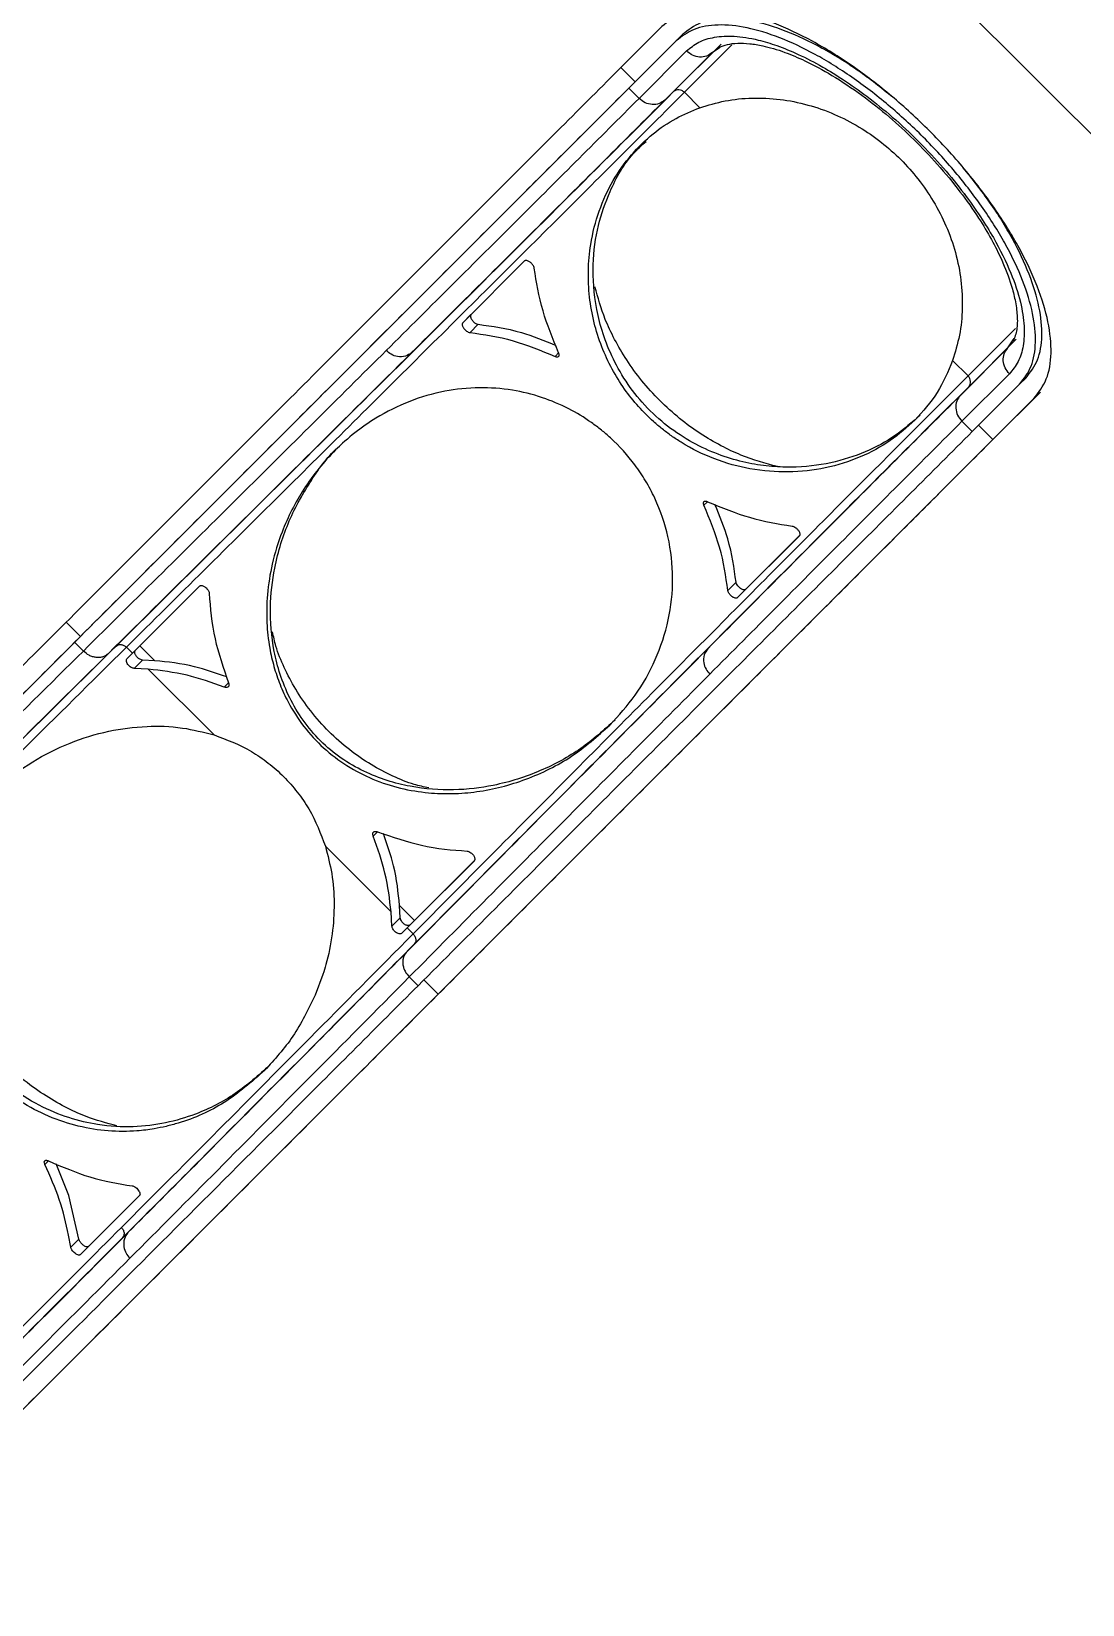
# Model space of a CAD drawing. Extents: x 1076 to 1148, y 508 to 635.
# Drawn here: x 1128.599 to 1131.845, y 570.852 to 575.711 of the extents above; entities that cross this region are included whole.
import ezdxf

# ---------------------------------------------------------------- set-up
doc = ezdxf.new("R2010")
doc.units = 0
doc.header["$MEASUREMENT"] = 0
doc.layers.add('1', color=4, linetype='Continuous')

# ---------------------------------------------------------------- blocks, each defined once
blk = doc.blocks.new('2020 HS PILLOW')
at = {"layer": '1', "color": 2}
for points, knots in [([(5.8034, -0.0127), (5.5758, -0.0117), (5.1207, -0.0097), (4.4379, -0.0073), (3.7551, -0.0052), (3.0724, -0.0034), (2.3896, -0.0021), (1.7069, -0.001), (1.0241, -0.0003), (0.3414, 0), (-0.3414, 0), (-1.0241, -0.0003), (-1.7069, -0.001), (-2.3896, -0.0021), (-3.0724, -0.0034), (-3.7551, -0.0052), (-4.4379, -0.0073), (-5.1207, -0.0097), (-5.5758, -0.0117), (-5.8034, -0.0127)], [0, 0, 0, 0, 0.058824, 0.117648, 0.176472, 0.235295, 0.294119, 0.352942, 0.411765, 0.470588, 0.529412, 0.588235, 0.647058, 0.705881, 0.764705, 0.823528, 0.882352, 0.941176, 1, 1, 1, 1]), ([(5.8027, -0.0093), (4.0523, -0.005), (0.1838, 0.0045), (-3.6846, -0.0044), (-5.8027, -0.0093)], [0, 0, 0, 0, 0.452479, 1, 1, 1, 1]), ([(-5.1105, -0.9929), (-5.0125, -0.992), (-4.8162, -0.9901), (-4.5213, -0.9874), (-4.2256, -0.9849), (-3.929, -0.9826), (-3.6317, -0.9804), (-3.3335, -0.9784), (-3.0345, -0.9766), (-2.7347, -0.9749), (-2.4341, -0.9734), (-2.1327, -0.9721), (-1.8304, -0.9709), (-1.5274, -0.9699), (-1.2235, -0.9691), (-0.9188, -0.9685), (-0.6132, -0.968), (-0.3069, -0.9677), (0.0908, -0.9676), (0.5785, -0.9679), (1.1551, -0.9689), (1.7288, -0.9705), (2.2996, -0.9727), (2.8674, -0.9755), (3.4323, -0.979), (3.9943, -0.983), (4.5534, -0.9876), (4.9251, -0.9912), (5.1105, -0.9929)], [0, 0, 0, 0, 0.028776, 0.057631, 0.086566, 0.11558, 0.144673, 0.173846, 0.203098, 0.232429, 0.26184, 0.291331, 0.320902, 0.350552, 0.380282, 0.410091, 0.439981, 0.46995, 0.5, 0.556693, 0.613101, 0.669223, 0.725062, 0.780616, 0.835887, 0.890874, 0.945579, 1, 1, 1, 1]), ([(5.1101, -1.4421), (5.0128, -1.4412), (4.8181, -1.4394), (4.5261, -1.4369), (4.2341, -1.4345), (3.9421, -1.4324), (3.6501, -1.4303), (3.3581, -1.4285), (3.0661, -1.4267), (2.7741, -1.4252), (2.4821, -1.4238), (2.1901, -1.4225), (1.8981, -1.4214), (1.606, -1.4205), (1.314, -1.4197), (1.022, -1.4191), (0.73, -1.4186), (0.438, -1.4183), (0.146, -1.4182), (-0.146, -1.4182), (-0.438, -1.4183), (-0.73, -1.4186), (-1.022, -1.4191), (-1.314, -1.4197), (-1.606, -1.4205), (-1.8981, -1.4214), (-2.1901, -1.4225), (-2.4821, -1.4238), (-2.7741, -1.4252), (-3.0661, -1.4267), (-3.3581, -1.4285), (-3.6501, -1.4303), (-3.9421, -1.4324), (-4.2341, -1.4345), (-4.5261, -1.4369), (-4.8181, -1.4394), (-5.0128, -1.4412), (-5.1101, -1.4421)], [0, 0, 0, 0, 0.028576, 0.05715, 0.085725, 0.114298, 0.142871, 0.171443, 0.200015, 0.228587, 0.257158, 0.285728, 0.314298, 0.342868, 0.371438, 0.400008, 0.428577, 0.457146, 0.485715, 0.514285, 0.542854, 0.571423, 0.599992, 0.628562, 0.657132, 0.685702, 0.714272, 0.742842, 0.771413, 0.799985, 0.828557, 0.857129, 0.885702, 0.914275, 0.94285, 0.971424, 1, 1, 1, 1])]:
    blk.add_open_spline(points, degree=3, knots=knots, dxfattribs=at)
blk = doc.blocks.new('2026 TX')
at = {"layer": '1', "color": 3}
for p, q in [((58.1493, 53.5603), (53.5603, 58.1493)), ((54.7839, 55.9328), (54.6373, 55.7862)), ((54.8281, 55.8886), (54.6815, 55.7421)), ((54.8479, 55.9085), (54.7014, 55.7619)), ((54.8199, 55.7313), (54.9664, 55.8779)), ((54.8281, 55.8886), (54.8479, 55.9085)), ((54.8597, 55.857), (54.7131, 55.7104)), ((54.9396, 55.852), (54.793, 55.7055)), ((54.9997, 55.8758), (54.8532, 55.7293)), ((54.9632, 55.8675), (54.9396, 55.852)), ((54.7014, 55.7619), (54.6572, 55.8061)), ((54.7131, 55.7104), (54.6815, 55.742)), ((54.9008, 55.6817), (54.8532, 55.7293)), ((54.3598, 55.2083), (54.1686, 55.0171)), ((54.1941, 55.0426), (54.1686, 55.0171)), ((54.1911, 54.9872), (54.2165, 55.0127)), ((55.7293, 54.8532), (55.8758, 54.9997)), ((55.7313, 54.8199), (55.8779, 54.9664)), ((55.852, 54.9396), (55.8682, 54.9643)), ((55.8682, 54.9643), (55.8714, 54.9693)), ((54.4653, 54.9254), (54.4537, 54.9137)), ((55.7055, 54.793), (55.852, 54.9396)), ((55.7293, 54.8532), (55.6817, 54.9008)), ((55.7104, 54.7131), (55.857, 54.8597)), ((55.7422, 54.6814), (55.8887, 54.8279)), ((55.9086, 54.8478), (55.8887, 54.8279)), ((55.7864, 54.6372), (55.9329, 54.7838)), ((55.8062, 54.6571), (55.9528, 54.8036)), ((55.7104, 54.7131), (55.7422, 54.6814)), ((55.762, 54.7013), (55.8062, 54.6571)), ((54.9137, 54.4537), (54.9249, 54.4648)), ((55.2084, 54.3598), (55.0171, 54.1686)), ((55.2091, 54.3605), (55.0426, 54.1941)), ((53.1482, 53.9967), (53.3552, 54.2037)), ((54.9872, 54.191), (55.0127, 54.2165)), ((55.0426, 54.1941), (55.0171, 54.1686)), ((52.988, 54.0486), (52.9438, 54.0928)), ((52.9969, 54.0036), (52.97, 54.0305)), ((53.1297, 54.0152), (53.1482, 53.9967)), ((53.132, 53.9805), (53.1577, 54.0062)), ((53.132, 53.9805), (53.1482, 53.9967)), ((53.2176, 53.9737), (53.1713, 54.0199)), ((53.1795, 53.9757), (53.1538, 53.95)), ((53.1975, 53.9474), (53.1538, 53.95)), ((53.2176, 53.9737), (53.1795, 53.9757)), ((53.1975, 53.9474), (53.4007, 53.7443)), ((53.4321, 53.8921), (53.4451, 53.9052)), ((53.7443, 53.4007), (53.9474, 53.1975)), ((53.8921, 53.4321), (53.9052, 53.4451)), ((54.2037, 53.3552), (53.9968, 53.1482)), ((54.2046, 53.356), (54.0199, 53.1713)), ((54.0199, 53.1713), (53.9737, 53.2176)), ((53.9757, 53.1795), (53.9737, 53.2176)), ((53.95, 53.1538), (53.9474, 53.1975)), ((53.95, 53.1538), (53.9757, 53.1795)), ((54.0062, 53.1577), (53.9805, 53.1319)), ((54.0199, 53.1713), (54.0062, 53.1577)), ((53.9968, 53.1482), (53.9805, 53.1319)), ((53.9968, 53.1482), (54.0152, 53.1297)), ((53.737, 53.0047), (53.7129, 52.9401)), ((54.0306, 52.9698), (54.0036, 52.9969)), ((54.0929, 52.9437), (54.0487, 52.9879)), ((52.8781, 52.418), (52.8888, 52.4287)), ((52.952, 52.3218), (52.9132, 52.4193)), ((52.9834, 52.1872), (52.952, 52.3218)), ((53.1703, 52.3217), (52.9875, 52.139)), ((53.1731, 52.3246), (53.013, 52.1644)), ((52.9579, 52.1617), (52.9514, 52.1997)), ((52.9579, 52.1617), (52.9834, 52.1872)), ((53.013, 52.1644), (52.9875, 52.139))]:
    blk.add_line(p, q, dxfattribs=at)
for points, knots in [([(54.2435, 58.8454), (54.6255, 58.4607), (55.3895, 57.6911), (56.5397, 56.5397), (57.6911, 55.3895), (58.4607, 54.6255), (58.8455, 54.2435)], [0, 0, 0, 0, 0.25, 0.5, 0.75, 1, 1, 1, 1]), ([(54.199, 58.8114), (54.5821, 58.426), (55.3483, 57.6551), (56.5012, 56.5012), (57.6551, 55.3483), (58.426, 54.5821), (58.8114, 54.199)], [0, 0, 0, 0, 0.25, 0.5, 0.75, 1, 1, 1, 1]), ([(57.7048, 55.1848), (57.5335, 55.3732), (57.1907, 55.7504), (56.6538, 56.3002), (56.1039, 56.8371), (55.7268, 57.18), (55.5384, 57.3513)], [0, 0, 0, 0, 0.249814, 0.5, 0.750186, 1, 1, 1, 1]), ([(55.4967, 55.7143), (55.4612, 55.7425), (55.3883, 55.8005), (55.2762, 55.869), (55.1663, 55.921), (55.0644, 55.952), (54.9749, 55.9606), (54.8995, 55.9482), (54.8651, 55.9217), (54.8479, 55.9085)], [0, 0, 0, 0, 0.136126, 0.280105, 0.424084, 0.568063, 0.712042, 0.856021, 1, 1, 1, 1]), ([(54.8597, 55.857), (54.8716, 55.8667), (54.8956, 55.8864), (54.9457, 55.9014), (55.007, 55.9046), (55.073, 55.8943), (55.1401, 55.8742), (55.2068, 55.8469), (55.2761, 55.811), (55.3472, 55.7672), (55.4195, 55.716), (55.498, 55.6523), (55.578, 55.5777), (55.6526, 55.4977), (55.7162, 55.4193), (55.7673, 55.347), (55.8184, 55.2641), (55.8627, 55.174), (55.8929, 55.0822), (55.9046, 55.007), (55.9014, 54.9457), (55.8864, 54.8956), (55.8667, 54.8716), (55.857, 54.8597)], [0, 0, 0, 0, 0.047302, 0.095459, 0.145442, 0.198518, 0.23658, 0.277676, 0.322884, 0.360611, 0.402707, 0.449574, 0.500159, 0.550763, 0.597585, 0.639565, 0.677306, 0.743437, 0.801489, 0.854564, 0.904541, 0.952698, 1, 1, 1, 1]), ([(54.9604, 55.8688), (54.9683, 55.8718), (54.9836, 55.8777), (55.0152, 55.8816), (55.0528, 55.8806), (55.1017, 55.8726), (55.1579, 55.8561), (55.2307, 55.8255), (55.3108, 55.7824), (55.3992, 55.7235), (55.4847, 55.6556), (55.5633, 55.5835), (55.6371, 55.506), (55.7048, 55.424), (55.7602, 55.3453), (55.8022, 55.2749), (55.8375, 55.2047), (55.8615, 55.1419), (55.8763, 55.0834), (55.8823, 55.0368), (55.8813, 54.9931), (55.8731, 54.9717), (55.8688, 54.9604)], [0, 0, 0, 0, 0.048237, 0.092811, 0.132828, 0.167831, 0.221946, 0.266558, 0.322962, 0.384109, 0.440666, 0.492614, 0.545858, 0.602592, 0.656462, 0.700557, 0.742621, 0.801815, 0.839019, 0.885244, 0.939346, 1, 1, 1, 1]), ([(54.8199, 55.7313), (54.7152, 55.6267), (54.507, 55.4187), (54.1711, 55.084), (53.8235, 54.7384), (53.4678, 54.3852), (53.2199, 54.1396), (53.0979, 54.0187)], [0, 0, 0, 0, 0.207817, 0.413477, 0.614787, 0.810455, 1, 1, 1, 1]), ([(54.8532, 55.7293), (54.7267, 55.6029), (54.4738, 55.3502), (54.055, 54.9333), (53.6109, 54.492), (53.29, 54.1741), (53.1297, 54.0152)], [0, 0, 0, 0, 0.2499325, 0.4999996, 0.7502058, 1, 1, 1, 1]), ([(54.7131, 55.7104), (54.5903, 55.5876), (54.3445, 55.342), (54.0696, 55.0685), (53.9322, 54.9317)], [0, 0, 0, 0, 0.499882, 1, 1, 1, 1]), ([(54.793, 55.7055), (54.6689, 55.5815), (54.4226, 55.3353), (54.1472, 55.0612), (54.0105, 54.9252)], [0, 0, 0, 0, 0.503748, 1, 1, 1, 1]), ([(54.9008, 55.6817), (54.9263, 55.6895), (54.9764, 55.7048), (55.0596, 55.7134), (55.1449, 55.7099), (55.23, 55.6935), (55.3124, 55.6651), (55.3897, 55.626), (55.46, 55.578), (55.5226, 55.5226), (55.578, 55.46), (55.626, 55.3897), (55.6651, 55.3124), (55.6935, 55.23), (55.7099, 55.1449), (55.7134, 55.0596), (55.7048, 54.9764), (55.6895, 54.9263), (55.6817, 54.9008)], [0, 0, 0, 0, 0.083801, 0.163811, 0.237937, 0.304679, 0.363406, 0.414513, 0.45937, 0.5, 0.54063, 0.585487, 0.636594, 0.695321, 0.762063, 0.836189, 0.916199, 1, 1, 1, 1]), ([(55.5651, 54.7166), (55.5407, 54.6947), (55.4912, 54.6504), (55.3986, 54.6007), (55.2936, 54.5667), (55.1799, 54.5531), (55.0639, 54.5613), (54.9518, 54.5912), (54.867, 54.6321), (54.8135, 54.6675), (54.7849, 54.689), (54.7502, 54.7183), (54.7095, 54.759), (54.6656, 54.8144), (54.6269, 54.8772), (54.5952, 54.9467), (54.5719, 55.0217), (54.5582, 55.1006), (54.555, 55.1813), (54.5635, 55.2717), (54.5881, 55.3663), (54.6311, 55.4587), (54.6874, 55.5379), (54.7531, 55.6014), (54.8235, 55.65), (54.8758, 55.6715), (54.9008, 55.6817)], [0, 0, 0, 0, 0.063103, 0.128057, 0.191967, 0.251783, 0.30499, 0.350288, 0.388026, 0.399251, 0.40996, 0.420257, 0.439403, 0.460014, 0.482919, 0.508931, 0.538667, 0.572439, 0.610189, 0.651492, 0.710739, 0.772616, 0.834592, 0.894168, 0.949679, 1, 1, 1, 1]), ([(55.581, 54.7325), (55.5563, 54.7104), (55.5068, 54.6661), (55.4143, 54.6165), (55.3082, 54.5818), (55.2061, 54.5693), (55.1157, 54.5731), (55.0439, 54.5842), (54.9681, 54.6055), (54.8895, 54.6394), (54.8107, 54.6882), (54.7372, 54.7524), (54.6762, 54.8277), (54.6308, 54.9068), (54.5999, 54.985), (54.5745, 55.0856), (54.5675, 55.2003), (54.5845, 55.3206), (54.6258, 55.4361), (54.6752, 55.5241), (54.7215, 55.5656), (54.7352, 55.5778)], [0, 0, 0, 0, 0.074295, 0.148494, 0.222422, 0.295806, 0.332128, 0.368042, 0.403347, 0.437791, 0.471099, 0.503597, 0.536203, 0.569781, 0.604439, 0.639895, 0.712209, 0.785624, 0.859587, 0.958543, 1, 1, 1, 1]), ([(55.9086, 54.8478), (55.9218, 54.865), (55.9483, 54.8994), (55.9607, 54.9748), (55.9521, 55.0643), (55.9212, 55.1662), (55.8692, 55.2761), (55.8006, 55.3882), (55.7426, 55.4611), (55.7144, 55.4965)], [0, 0, 0, 0, 0.143979, 0.287958, 0.431937, 0.575916, 0.719895, 0.863874, 1, 1, 1, 1]), ([(54.3896, 55.1858), (54.3892, 55.1874), (54.3885, 55.1905), (54.3857, 55.1954), (54.3824, 55.1995), (54.3789, 55.203), (54.375, 55.206), (54.3706, 55.2085), (54.3666, 55.2098), (54.3635, 55.21), (54.3613, 55.2095), (54.3603, 55.2087), (54.3598, 55.2083)], [0, 0, 0, 0, 0.135193, 0.251186, 0.352193, 0.447606, 0.538631, 0.642764, 0.769058, 0.848478, 0.92661, 1, 1, 1, 1]), ([(54.4648, 54.9249), (54.4468, 54.9687), (54.4089, 55.061), (54.3963, 55.1428), (54.3896, 55.1858)], [0, 0, 0, 0, 0.474928, 1, 1, 1, 1]), ([(55.1405, 54.5733), (55.1036, 54.5833), (55.0474, 54.5985), (54.9659, 54.6367), (54.902, 54.674), (54.8378, 54.7208), (54.7762, 54.7763), (54.7207, 54.8378), (54.6739, 54.9021), (54.6367, 54.966), (54.6003, 55.0433), (54.5861, 55.0955), (54.5771, 55.1285)], [0, 0, 0, 0, 0.163104, 0.24772, 0.333599, 0.420774, 0.508778, 0.596787, 0.683917, 0.769856, 0.854534, 1, 1, 1, 1]), ([(54.1686, 55.0171), (54.1682, 55.0166), (54.1673, 55.0154), (54.1668, 55.0129), (54.1671, 55.0099), (54.1681, 55.0068), (54.1697, 55.0034), (54.1723, 54.9996), (54.1761, 54.9953), (54.1808, 54.9914), (54.1861, 54.9883), (54.1894, 54.9876), (54.1911, 54.9872)], [0, 0, 0, 0, 0.080299, 0.171357, 0.255149, 0.342484, 0.40459, 0.509637, 0.619254, 0.737007, 0.862801, 1, 1, 1, 1]), ([(54.1941, 55.0426), (54.1935, 55.0418), (54.1924, 55.0403), (54.1923, 55.0369), (54.1932, 55.0333), (54.1949, 55.0294), (54.1976, 55.0253), (54.2012, 55.0212), (54.2053, 55.0176), (54.2095, 55.015), (54.2133, 55.0133), (54.2155, 55.0129), (54.2165, 55.0127)], [0, 0, 0, 0, 0.110563, 0.221084, 0.307668, 0.402879, 0.504839, 0.610536, 0.716235, 0.818198, 0.913412, 1, 1, 1, 1]), ([(54.2165, 55.0127), (54.2599, 55.0068), (54.3357, 54.9966), (54.4202, 54.9623), (54.4563, 54.9477)], [0, 0, 0, 0, 0.57297, 1, 1, 1, 1]), ([(54.1911, 54.9872), (54.2345, 54.9811), (54.3174, 54.9695), (54.4098, 54.9317), (54.4537, 54.9137)], [0, 0, 0, 0, 0.525079, 1, 1, 1, 1]), ([(53.9322, 54.9317), (53.7837, 54.7842), (53.487, 54.4892), (53.1602, 54.1654), (52.9969, 54.0036)], [0, 0, 0, 0, 0.500399, 1, 1, 1, 1]), ([(54.0105, 54.9252), (53.9091, 54.8244), (53.7088, 54.6253), (53.3959, 54.3148), (53.1798, 54.1007), (53.0733, 53.9952)], [0, 0, 0, 0, 0.342353, 0.675729, 1, 1, 1, 1]), ([(54.0105, 54.9252), (54.0046, 54.9209), (53.9922, 54.912), (53.9687, 54.9115), (53.9476, 54.9187), (53.9372, 54.9275), (53.9322, 54.9317)], [0, 0, 0, 0, 0.270481, 0.562373, 0.789517, 1, 1, 1, 1]), ([(54.4537, 54.9137), (54.4557, 54.913), (54.4591, 54.9118), (54.4633, 54.9122), (54.4657, 54.9141), (54.4666, 54.9169), (54.4666, 54.9203), (54.4655, 54.9232), (54.4648, 54.9249)], [0, 0, 0, 0, 0.213125, 0.365499, 0.571044, 0.694778, 0.812798, 1, 1, 1, 1]), ([(55.6817, 54.9008), (55.6674, 54.8667), (55.6383, 54.7976), (55.5898, 54.7439), (55.5651, 54.7166)], [0, 0, 0, 0, 0.492225, 1, 1, 1, 1]), ([(54.623, 53.7744), (54.585, 53.7408), (54.5098, 53.674), (54.3921, 53.6154), (54.2907, 53.5832), (54.2149, 53.5682), (54.1396, 53.5619), (54.061, 53.5643), (53.9791, 53.5772), (53.8937, 53.6044), (53.8122, 53.6459), (53.7378, 53.7019), (53.6746, 53.7706), (53.6372, 53.8296), (53.6158, 53.873), (53.6041, 53.9002), (53.594, 53.9279), (53.5853, 53.9559), (53.5781, 53.9841), (53.5688, 54.0301), (53.5618, 54.0964), (53.564, 54.1838), (53.5792, 54.2781), (53.6139, 54.3897), (53.6767, 54.5111), (53.7733, 54.6301), (53.8851, 54.7186), (54.0003, 54.7765), (54.1075, 54.8081), (54.2139, 54.8196), (54.3153, 54.8128), (54.4085, 54.7906), (54.4915, 54.7562), (54.5536, 54.719), (54.5964, 54.6868), (54.644, 54.6459), (54.6925, 54.592), (54.7351, 54.528), (54.775, 54.4523), (54.8089, 54.348), (54.8215, 54.2216), (54.8068, 54.0945), (54.7661, 53.9742), (54.7053, 53.8653), (54.6501, 53.8044), (54.623, 53.7744)], [0, 0, 0, 0, 0.048157, 0.095513, 0.117894, 0.138939, 0.158397, 0.176116, 0.195822, 0.214016, 0.230693, 0.246272, 0.261554, 0.277435, 0.28299, 0.288693, 0.294563, 0.300564, 0.306738, 0.313084, 0.331259, 0.35289, 0.378327, 0.40767, 0.452384, 0.501581, 0.552208, 0.588848, 0.622719, 0.652794, 0.678591, 0.70018, 0.718074, 0.733059, 0.739746, 0.746023, 0.765134, 0.775687, 0.787207, 0.813804, 0.845639, 0.882029, 0.921286, 0.961281, 1, 1, 1, 1]), ([(54.0152, 53.1297), (54.1741, 53.29), (54.492, 53.6108), (54.9333, 54.055), (55.3502, 54.4738), (55.6029, 54.7267), (55.7293, 54.8532)], [0, 0, 0, 0, 0.249794, 0.5, 0.750069, 1, 1, 1, 1]), ([(54.0187, 53.0979), (54.1396, 53.2199), (54.3852, 53.4678), (54.7384, 53.8236), (55.0841, 54.1712), (55.4187, 54.5071), (55.6268, 54.7153), (55.7313, 54.8199)], [0, 0, 0, 0, 0.189549, 0.385216, 0.586594, 0.792261, 1, 1, 1, 1]), ([(54.9252, 54.0105), (55.0612, 54.1472), (55.3353, 54.4226), (55.5815, 54.6689), (55.7055, 54.793)], [0, 0, 0, 0, 0.496288, 1, 1, 1, 1]), ([(54.9318, 53.9322), (55.0685, 54.0696), (55.342, 54.3445), (55.5877, 54.5903), (55.7104, 54.7131)], [0, 0, 0, 0, 0.500135, 1, 1, 1, 1]), ([(54.6389, 53.7902), (54.6049, 53.7598), (54.5371, 53.699), (54.4114, 53.6307), (54.2793, 53.5875), (54.1438, 53.5709), (54.0313, 53.5782), (53.936, 53.6017), (53.8639, 53.6298), (53.793, 53.6704), (53.7276, 53.7244), (53.673, 53.7892), (53.6317, 53.8599), (53.6029, 53.9321), (53.5787, 54.0276), (53.5708, 54.1404), (53.5869, 54.2761), (53.629, 54.4093), (53.6994, 54.5324), (53.7543, 54.6087), (53.7897, 54.638), (53.7905, 54.6386)], [0, 0, 0, 0, 0.085811, 0.1714605, 0.256637, 0.3199412, 0.3820548, 0.4124401, 0.4421244, 0.4709904, 0.4992385, 0.5274653, 0.5562864, 0.5859237, 0.6162799, 0.6783596, 0.7416156, 0.8267914, 0.9124256, 0.9982433, 1, 1, 1, 1]), ([(54.9137, 54.4537), (54.9133, 54.4547), (54.9124, 54.457), (54.9119, 54.4601), (54.9122, 54.4629), (54.9135, 54.4651), (54.9156, 54.4664), (54.9185, 54.4667), (54.9216, 54.4662), (54.9239, 54.4653), (54.9249, 54.4648)], [0, 0, 0, 0, 0.113274, 0.236041, 0.366052, 0.500004, 0.633956, 0.763964, 0.886729, 1, 1, 1, 1]), ([(54.9872, 54.191), (54.9811, 54.2345), (54.9695, 54.3173), (54.9317, 54.4098), (54.9137, 54.4537)], [0, 0, 0, 0, 0.525082, 1, 1, 1, 1]), ([(54.9249, 54.4648), (54.9688, 54.4468), (55.061, 54.4089), (55.1429, 54.3963), (55.1858, 54.3896)], [0, 0, 0, 0, 0.474926, 1, 1, 1, 1]), ([(55.0127, 54.2165), (55.0068, 54.2599), (54.9966, 54.3357), (54.9623, 54.4202), (54.9477, 54.4563)], [0, 0, 0, 0, 0.572966, 1, 1, 1, 1]), ([(55.1858, 54.3896), (55.1877, 54.3892), (55.1914, 54.3883), (55.1967, 54.3848), (55.2008, 54.3813), (55.2038, 54.378), (55.2065, 54.3744), (55.2085, 54.3706), (55.2098, 54.367), (55.2101, 54.3639), (55.2096, 54.3615), (55.2088, 54.3604), (55.2084, 54.3598)], [0, 0, 0, 0, 0.150137, 0.300202, 0.37988, 0.465849, 0.556595, 0.649944, 0.743323, 0.834146, 0.920219, 1, 1, 1, 1]), ([(53.3552, 54.2037), (53.3559, 54.2042), (53.3572, 54.2053), (53.3602, 54.2059), (53.3636, 54.2057), (53.3677, 54.2044), (53.3723, 54.2019), (53.3768, 54.1984), (53.3807, 54.194), (53.3835, 54.1895), (53.3852, 54.1853), (53.3854, 54.1829), (53.3856, 54.1817)], [0, 0, 0, 0, 0.089657, 0.179219, 0.269432, 0.369547, 0.477481, 0.589753, 0.701993, 0.809848, 0.909869, 1, 1, 1, 1]), ([(53.3856, 54.1817), (53.3891, 54.1357), (53.3959, 54.0481), (53.4293, 53.9512), (53.4451, 53.9052)], [0, 0, 0, 0, 0.525516, 1, 1, 1, 1]), ([(55.0171, 54.1686), (55.0164, 54.168), (55.0149, 54.1669), (55.0116, 54.1668), (55.008, 54.1676), (55.0042, 54.1692), (55, 54.1719), (54.9958, 54.1755), (54.9922, 54.1797), (54.9895, 54.1839), (54.9878, 54.1878), (54.9874, 54.19), (54.9872, 54.191)], [0, 0, 0, 0, 0.106728, 0.213419, 0.300636, 0.396728, 0.499786, 0.606711, 0.713635, 0.816693, 0.912784, 1, 1, 1, 1]), ([(55.0426, 54.1941), (55.0415, 54.1934), (55.0398, 54.1923), (55.0362, 54.1925), (55.0323, 54.1934), (55.0273, 54.196), (55.022, 54.2003), (55.0176, 54.2053), (55.0139, 54.2111), (55.0131, 54.2146), (55.0127, 54.2165)], [0, 0, 0, 0, 0.1512022, 0.2305805, 0.3162381, 0.4637136, 0.5860736, 0.7120284, 0.849228, 1, 1, 1, 1]), ([(52.988, 54.0486), (52.8662, 53.9267), (52.6196, 53.6802), (52.2772, 53.3378), (51.9528, 53.0134), (51.6487, 52.7092), (51.4703, 52.5308), (51.3801, 52.4407)], [0, 0, 0, 0, 0.190654, 0.385838, 0.58589, 0.790757, 1, 1, 1, 1]), ([(54.0636, 53.5811), (54.0486, 53.5841), (54.013, 53.5913), (53.9524, 53.6165), (53.885, 53.6513), (53.8176, 53.6975), (53.7538, 53.7537), (53.6976, 53.8175), (53.6514, 53.8849), (53.6166, 53.9523), (53.5914, 54.0127), (53.5842, 54.0483), (53.5812, 54.0631)], [0, 0, 0, 0, 0.075008, 0.178838, 0.284449, 0.391823, 0.500323, 0.608775, 0.716154, 0.821785, 0.925588, 1, 1, 1, 1]), ([(52.9969, 54.0036), (52.8935, 53.9011), (52.6864, 53.6959), (52.3964, 53.4079), (52.2176, 53.2298), (52.128, 53.1406)], [0, 0, 0, 0, 0.332205, 0.665538, 1, 1, 1, 1]), ([(53.0979, 54.0187), (53.0193, 53.9409), (52.8596, 53.7826), (52.63, 53.5547), (52.404, 53.33), (52.2618, 53.1884), (52.19, 53.1169)], [0, 0, 0, 0, 0.239283, 0.486457, 0.740576, 1, 1, 1, 1]), ([(53.0733, 53.9952), (52.9736, 53.8963), (52.7701, 53.6947), (52.4804, 53.407), (52.2991, 53.2264), (52.207, 53.1347)], [0, 0, 0, 0, 0.321351, 0.655546, 1, 1, 1, 1]), ([(53.1297, 54.0152), (53.0214, 53.9079), (52.8043, 53.6928), (52.5017, 53.3921), (52.316, 53.2071), (52.223, 53.1145)], [0, 0, 0, 0, 0.3321583, 0.6654993, 1, 1, 1, 1]), ([(53.0733, 53.9952), (53.0684, 53.9915), (53.0607, 53.9859), (53.0475, 53.9833), (53.0366, 53.9833), (53.0254, 53.9857), (53.0114, 53.9913), (53.0026, 53.9987), (52.9969, 54.0036)], [0, 0, 0, 0, 0.239693, 0.368513, 0.5, 0.631487, 0.760307, 1, 1, 1, 1]), ([(53.0979, 54.0187), (53.1, 54.0203), (53.1031, 54.0226), (53.1087, 54.0237), (53.1132, 54.0237), (53.1178, 54.0227), (53.1237, 54.0203), (53.1274, 54.0172), (53.1297, 54.0152)], [0, 0, 0, 0, 0.239693, 0.368513, 0.5, 0.631487, 0.760306, 1, 1, 1, 1]), ([(53.1795, 53.9757), (53.1778, 53.976), (53.1745, 53.9764), (53.1694, 53.9791), (53.165, 53.9824), (53.1612, 53.9862), (53.1585, 53.9902), (53.1566, 53.9941), (53.1554, 53.9982), (53.1554, 54.0028), (53.1569, 54.005), (53.1577, 54.0062)], [0, 0, 0, 0, 0.135102, 0.251398, 0.355791, 0.454986, 0.558476, 0.637595, 0.732682, 0.858602, 1, 1, 1, 1]), ([(53.9952, 53.0733), (54.1007, 53.1798), (54.3148, 53.3959), (54.6253, 53.7088), (54.8244, 53.9091), (54.9252, 54.0105)], [0, 0, 0, 0, 0.324264, 0.657645, 1, 1, 1, 1]), ([(54.9252, 54.0105), (54.9209, 54.0046), (54.912, 53.9922), (54.9115, 53.9687), (54.9187, 53.9476), (54.9275, 53.9372), (54.9318, 53.9322)], [0, 0, 0, 0, 0.270481, 0.562373, 0.789517, 1, 1, 1, 1]), ([(53.1538, 53.95), (53.1525, 53.9501), (53.1496, 53.9504), (53.1445, 53.9527), (53.139, 53.9567), (53.134, 53.9622), (53.1307, 53.9683), (53.1295, 53.9737), (53.13, 53.9779), (53.1313, 53.9797), (53.132, 53.9805)], [0, 0, 0, 0, 0.102079, 0.221304, 0.355497, 0.498802, 0.642455, 0.777441, 0.897437, 1, 1, 1, 1]), ([(53.4321, 53.8921), (53.3933, 53.9058), (53.3122, 53.9343), (53.2368, 53.9429), (53.1975, 53.9474)], [0, 0, 0, 0, 0.47826, 1, 1, 1, 1]), ([(53.4395, 53.9236), (53.406, 53.9353), (53.3291, 53.962), (53.2578, 53.9695), (53.2176, 53.9737)], [0, 0, 0, 0, 0.435928, 1, 1, 1, 1]), ([(53.4451, 53.9052), (53.4455, 53.9041), (53.4463, 53.9017), (53.4466, 53.8983), (53.446, 53.8953), (53.4444, 53.8928), (53.442, 53.8913), (53.4389, 53.8907), (53.4355, 53.8909), (53.4332, 53.8918), (53.4321, 53.8921)], [0, 0, 0, 0, 0.11294, 0.235603, 0.365747, 0.49999, 0.634235, 0.764384, 0.887053, 1, 1, 1, 1]), ([(54.0036, 52.9969), (54.1654, 53.1602), (54.4892, 53.487), (54.7842, 53.7837), (54.9318, 53.9322)], [0, 0, 0, 0, 0.499601, 1, 1, 1, 1]), ([(53.5568, 52.7082), (53.5167, 52.673), (53.4384, 52.6041), (53.3298, 52.5558), (53.2535, 52.5351), (53.2114, 52.5265), (53.153, 52.5193), (53.0762, 52.5189), (52.985, 52.5327), (52.893, 52.5623), (52.8031, 52.6087), (52.719, 52.6721), (52.6463, 52.7497), (52.5899, 52.8355), (52.5504, 52.9246), (52.5297, 53.0033), (52.5206, 53.072), (52.5188, 53.1321), (52.5245, 53.2072), (52.5445, 53.297), (52.5867, 53.3983), (52.6504, 53.4967), (52.7347, 53.5867), (52.8362, 53.6629), (52.9497, 53.7207), (53.0681, 53.7579), (53.1852, 53.7732), (53.2946, 53.771), (53.3677, 53.7526), (53.4007, 53.7443)], [0, 0, 0, 0, 0.073082, 0.142936, 0.159395, 0.175459, 0.197453, 0.231686, 0.264266, 0.294378, 0.321734, 0.346923, 0.37144, 0.397034, 0.424817, 0.454959, 0.476077, 0.498689, 0.523221, 0.566566, 0.615935, 0.670137, 0.72716, 0.784413, 0.83918, 0.889149, 0.932814, 0.969644, 1, 1, 1, 1]), ([(53.4007, 53.7443), (53.4391, 53.7299), (53.4954, 53.7088), (53.5681, 53.659), (53.6165, 53.6165), (53.659, 53.5681), (53.7088, 53.4954), (53.7299, 53.4391), (53.7443, 53.4007)], [0, 0, 0, 0, 0.261254, 0.382344, 0.5, 0.617655, 0.738746, 1, 1, 1, 1]), ([(53.5727, 52.7242), (53.5384, 52.6935), (53.4698, 52.6322), (53.3595, 52.5761), (53.2526, 52.5438), (53.1525, 52.5312), (53.0521, 52.5364), (52.954, 52.559), (52.8619, 52.5964), (52.7685, 52.6546), (52.6825, 52.7346), (52.6156, 52.8266), (52.5708, 52.9197), (52.5445, 53.0095), (52.5319, 53.1041), (52.5351, 53.2004), (52.555, 53.2965), (52.5944, 53.399), (52.649, 53.493), (52.7041, 53.5484), (52.7266, 53.571)], [0, 0, 0, 0, 0.088417, 0.176615, 0.235166, 0.293313, 0.350733, 0.393015, 0.434059, 0.473518, 0.511934, 0.550857, 0.591334, 0.6332, 0.675981, 0.733796, 0.792158, 0.850831, 0.939152, 1, 1, 1, 1]), ([(53.7443, 53.4007), (53.7517, 53.3721), (53.7676, 53.3109), (53.7732, 53.2202), (53.767, 53.1259), (53.7522, 53.0544), (53.7401, 53.0147), (53.737, 53.0047)], [0, 0, 0, 0, 0.187371, 0.402398, 0.644629, 0.910825, 1, 1, 1, 1]), ([(53.8921, 53.4321), (53.8918, 53.4332), (53.8909, 53.4355), (53.8907, 53.4389), (53.8913, 53.442), (53.8928, 53.4444), (53.8953, 53.446), (53.8983, 53.4466), (53.9017, 53.4463), (53.9041, 53.4455), (53.9052, 53.4451)], [0, 0, 0, 0, 0.112947, 0.2356161, 0.3657647, 0.5000096, 0.6342528, 0.7643969, 0.8870596, 1, 1, 1, 1]), ([(53.9474, 53.1975), (53.9429, 53.2368), (53.9343, 53.3122), (53.9058, 53.3933), (53.8921, 53.4321)], [0, 0, 0, 0, 0.521741, 1, 1, 1, 1]), ([(53.9052, 53.4451), (53.9512, 53.4293), (54.0482, 53.3959), (54.1357, 53.3891), (54.1818, 53.3856)], [0, 0, 0, 0, 0.474481, 1, 1, 1, 1]), ([(53.9737, 53.2176), (53.9695, 53.2578), (53.962, 53.3291), (53.9353, 53.406), (53.9236, 53.4395)], [0, 0, 0, 0, 0.564072, 1, 1, 1, 1]), ([(54.1818, 53.3856), (54.1837, 53.3853), (54.1876, 53.3847), (54.1931, 53.3814), (54.1972, 53.3779), (54.2002, 53.3746), (54.2028, 53.3708), (54.2048, 53.3669), (54.2058, 53.3631), (54.2059, 53.3598), (54.2052, 53.3571), (54.2042, 53.3558), (54.2037, 53.3552)], [0, 0, 0, 0, 0.148888, 0.297233, 0.376869, 0.462854, 0.553741, 0.647417, 0.741317, 0.832801, 0.919575, 1, 1, 1, 1]), ([(54.0062, 53.1577), (54.0057, 53.1573), (54.005, 53.1567), (54.0033, 53.1558), (54.0008, 53.1553), (53.997, 53.1557), (53.9931, 53.157), (53.9896, 53.1589), (53.9853, 53.162), (53.9808, 53.1667), (53.9776, 53.172), (53.976, 53.1763), (53.9758, 53.1784), (53.9757, 53.1795)], [0, 0, 0, 0, 0.06572, 0.092304, 0.188339, 0.295375, 0.384846, 0.464885, 0.543853, 0.692392, 0.835413, 0.915016, 1, 1, 1, 1]), ([(53.1145, 52.223), (53.2072, 52.316), (53.3921, 52.5017), (53.6928, 52.8043), (53.9079, 53.0214), (54.0152, 53.1297)], [0, 0, 0, 0, 0.334505, 0.667846, 1, 1, 1, 1]), ([(53.9805, 53.1319), (53.98, 53.1316), (53.9789, 53.1305), (53.9761, 53.1296), (53.9718, 53.1297), (53.9666, 53.1315), (53.961, 53.1349), (53.9561, 53.1397), (53.9525, 53.1449), (53.9504, 53.1498), (53.9501, 53.1525), (53.95, 53.1538)], [0, 0, 0, 0, 0.058063, 0.157166, 0.270954, 0.396956, 0.529885, 0.662589, 0.788059, 0.901291, 1, 1, 1, 1]), ([(54.0152, 53.1297), (54.0172, 53.1273), (54.0203, 53.1237), (54.0227, 53.1178), (54.0237, 53.1132), (54.0237, 53.1087), (54.0226, 53.1031), (54.0203, 53.0999), (54.0187, 53.0979)], [0, 0, 0, 0, 0.239693, 0.368513, 0.5, 0.631487, 0.760306, 1, 1, 1, 1]), ([(53.1007, 52.5373), (53.0689, 52.5454), (53.0172, 52.5585), (52.9395, 52.5946), (52.8729, 52.6331), (52.8055, 52.6822), (52.7406, 52.7405), (52.6823, 52.8054), (52.6332, 52.8728), (52.5947, 52.9394), (52.5577, 53.0192), (52.5441, 53.0728), (52.5355, 53.1067)], [0, 0, 0, 0, 0.13963, 0.226478, 0.314859, 0.40472, 0.495624, 0.58655, 0.676414, 0.764803, 0.851693, 1, 1, 1, 1]), ([(53.1169, 52.19), (53.1884, 52.2618), (53.33, 52.4039), (53.5546, 52.6299), (53.7826, 52.8595), (53.9409, 53.0193), (54.0187, 53.0979)], [0, 0, 0, 0, 0.2593546, 0.5134539, 0.7606635, 1, 1, 1, 1]), ([(53.1347, 52.207), (53.2033, 52.2759), (53.3391, 52.4122), (53.5535, 52.6279), (53.7707, 52.8468), (53.9211, 52.9986), (53.9952, 53.0733)], [0, 0, 0, 0, 0.259254, 0.513194, 0.760414, 1, 1, 1, 1]), ([(53.9952, 53.0733), (53.9915, 53.0684), (53.9859, 53.0607), (53.9833, 53.0475), (53.9833, 53.0366), (53.9857, 53.0254), (53.9913, 53.0114), (53.9987, 53.0026), (54.0036, 52.9969)], [0, 0, 0, 0, 0.239693, 0.368513, 0.5, 0.631487, 0.760307, 1, 1, 1, 1]), ([(53.1406, 52.128), (53.2298, 52.2176), (53.4079, 52.3964), (53.6959, 52.6864), (53.9011, 52.8935), (54.0036, 52.9969)], [0, 0, 0, 0, 0.334456, 0.667789, 1, 1, 1, 1]), ([(52.485, 51.3358), (52.5751, 51.426), (52.7536, 51.6044), (53.0577, 51.9085), (53.3821, 52.2329), (53.7245, 52.5753), (53.9711, 52.8219), (54.0929, 52.9437)], [0, 0, 0, 0, 0.209243, 0.41411, 0.614162, 0.809346, 1, 1, 1, 1]), ([(53.7129, 52.9401), (53.6915, 52.8964), (53.6487, 52.809), (53.5874, 52.7418), (53.5568, 52.7082)], [0, 0, 0, 0, 0.500183, 1, 1, 1, 1]), ([(52.8781, 52.418), (52.8777, 52.4191), (52.8767, 52.4213), (52.8762, 52.4244), (52.8764, 52.4272), (52.8776, 52.4292), (52.8797, 52.4305), (52.8825, 52.4307), (52.8855, 52.4301), (52.8878, 52.4292), (52.8888, 52.4287)], [0, 0, 0, 0, 0.113312, 0.2360898, 0.3660817, 0.4999981, 0.6339146, 0.7639071, 0.8866861, 1, 1, 1, 1]), ([(52.8888, 52.4287), (52.9322, 52.4102), (53.0234, 52.3712), (53.1049, 52.3583), (53.1477, 52.3515)], [0, 0, 0, 0, 0.474979, 1, 1, 1, 1]), ([(52.9514, 52.1997), (52.9433, 52.2356), (52.9279, 52.3047), (52.8943, 52.3813), (52.8781, 52.418)], [0, 0, 0, 0, 0.52057, 1, 1, 1, 1]), ([(53.1477, 52.3515), (53.1489, 52.3513), (53.1516, 52.3507), (53.1564, 52.3482), (53.1618, 52.3441), (53.1668, 52.3386), (53.1704, 52.3328), (53.1717, 52.3288), (53.1718, 52.327), (53.1718, 52.3266)], [0, 0, 0, 0, 0.125686, 0.27292, 0.439066, 0.616592, 0.794161, 0.960407, 1, 1, 1, 1]), ([(53.1718, 52.3266), (53.1718, 52.3257), (53.1718, 52.3237), (53.1708, 52.3224), (53.1703, 52.3217)], [0, 0, 0, 0, 0.462234, 1, 1, 1, 1]), ([(52.398, 51.4712), (52.4708, 51.5436), (52.6175, 51.6895), (52.8633, 51.9349), (53.0443, 52.1164), (53.1347, 52.207)], [0, 0, 0, 0, 0.3304029, 0.6655283, 1, 1, 1, 1]), ([(52.4224, 51.532), (52.4918, 51.601), (52.6306, 51.7389), (52.8615, 51.9695), (53.0302, 52.1385), (53.1145, 52.223)], [0, 0, 0, 0, 0.333459, 0.666792, 1, 1, 1, 1]), ([(52.4239, 51.4981), (52.4927, 51.5665), (52.6313, 51.7043), (52.8624, 51.9351), (53.0321, 52.1051), (53.1169, 52.19)], [0, 0, 0, 0, 0.330271, 0.665261, 1, 1, 1, 1]), ([(53.013, 52.1644), (53.0124, 52.164), (53.0111, 52.1631), (53.0078, 52.1628), (53.0034, 52.1641), (52.9987, 52.1667), (52.9947, 52.1697), (52.9911, 52.1732), (52.9876, 52.1774), (52.9846, 52.1824), (52.9838, 52.1855), (52.9834, 52.1872)], [0, 0, 0, 0, 0.093609, 0.192801, 0.337476, 0.448914, 0.542517, 0.638409, 0.739935, 0.860673, 1, 1, 1, 1]), ([(53.1145, 52.223), (53.1167, 52.2203), (53.1213, 52.2146), (53.1231, 52.2045), (53.1214, 52.1959), (53.1183, 52.192), (53.1169, 52.19)], [0, 0, 0, 0, 0.270482, 0.562372, 0.789516, 1, 1, 1, 1]), ([(53.1347, 52.207), (53.1304, 52.201), (53.1213, 52.1884), (53.1205, 52.1647), (53.1276, 52.1434), (53.1364, 52.133), (53.1406, 52.128)], [0, 0, 0, 0, 0.270482, 0.562372, 0.789516, 1, 1, 1, 1]), ([(52.9875, 52.139), (52.9871, 52.1386), (52.986, 52.1378), (52.9834, 52.1374), (52.9795, 52.1381), (52.9747, 52.1403), (52.9695, 52.144), (52.9647, 52.1487), (52.9611, 52.1537), (52.9587, 52.1581), (52.9582, 52.1606), (52.9579, 52.1617)], [0, 0, 0, 0, 0.073347, 0.170837, 0.282507, 0.406119, 0.536689, 0.667255, 0.790857, 0.902517, 1, 1, 1, 1]), ([(52.4016, 51.39), (52.4754, 51.4633), (52.6228, 51.6099), (52.8694, 51.8562), (53.0502, 52.0374), (53.1406, 52.128)], [0, 0, 0, 0, 0.333457, 0.666785, 1, 1, 1, 1]), ([(59.4844, 52.0337), (59.1282, 51.8266), (58.4158, 51.4124), (57.3186, 50.7621), (56.2047, 50.0943), (55.0753, 49.4108), (54.3114, 48.9437), (53.9294, 48.7101)], [0, 0, 0, 0, 0.199999, 0.399999, 0.599999, 0.799999, 1, 1, 1, 1]), ([(59.4939, 51.3703), (59.1371, 51.1656), (58.4233, 50.7562), (57.3245, 50.113), (56.2092, 49.4524), (55.0787, 48.7758), (54.3141, 48.3133), (53.9319, 48.082)], [0, 0, 0, 0, 0.199999, 0.399999, 0.599999, 0.799999, 1, 1, 1, 1])]:
    blk.add_open_spline(points, degree=3, knots=knots, dxfattribs=at)
for points in [[(55.9329, 54.7838), (55.9473, 54.8024), (55.976, 54.8396), (55.9893, 54.9213), (55.9801, 55.0183), (55.9465, 55.1287), (55.8904, 55.2478), (55.8139, 55.3712), (55.7198, 55.4941), (55.6119, 55.6118), (55.4942, 55.7197), (55.3713, 55.8137), (55.2479, 55.8903), (55.1288, 55.9464), (55.0184, 55.98), (54.9215, 55.9892), (54.8397, 55.9758), (54.8025, 55.9471), (54.7839, 55.9328)], [(55.8887, 54.8279), (55.902, 54.8451), (55.9285, 54.8795), (55.9408, 54.9549), (55.9323, 55.0444), (55.9012, 55.1463), (55.8495, 55.2563), (55.7788, 55.3702), (55.692, 55.4836), (55.5924, 55.5923), (55.4838, 55.6919), (55.3703, 55.7787), (55.2564, 55.8494), (55.1464, 55.9011), (55.0445, 55.9321), (54.9551, 55.9407), (54.8796, 55.9283), (54.8453, 55.9019), (54.8281, 55.8886)], [(54.9396, 55.852), (54.9339, 55.8478), (54.9226, 55.8394), (54.9004, 55.8369), (54.8779, 55.8422), (54.8657, 55.852), (54.8597, 55.857)], [(54.6373, 55.7862), (54.5114, 55.6603), (54.2596, 55.4086), (53.8437, 54.9926), (53.4028, 54.5517), (53.0848, 54.2337), (52.9258, 54.0747)], [(54.6815, 55.742), (54.5556, 55.6162), (54.3038, 55.3644), (53.8879, 54.9484), (53.447, 54.5076), (53.129, 54.1895), (52.97, 54.0305)], [(54.7014, 55.7619), (54.5753, 55.6359), (54.3233, 55.3838), (53.9069, 54.9674), (53.4656, 54.5261), (53.1472, 54.2077), (52.988, 54.0486)], [(54.8532, 55.7293), (54.8507, 55.7313), (54.8456, 55.7354), (54.8362, 55.7376), (54.827, 55.7366), (54.8223, 55.7331), (54.8199, 55.7313)], [(54.793, 55.7055), (54.7874, 55.7013), (54.7761, 55.6928), (54.7539, 55.6903), (54.7313, 55.6956), (54.7192, 55.7055), (54.7131, 55.7104)], [(55.857, 54.8597), (55.852, 54.8657), (55.8422, 54.8779), (55.8369, 54.9004), (55.8394, 54.9226), (55.8478, 54.9339), (55.852, 54.9396)], [(55.7313, 54.8199), (55.7331, 54.8223), (55.7366, 54.827), (55.7376, 54.8362), (55.7354, 54.8456), (55.7313, 54.8507), (55.7293, 54.8532)], [(55.7055, 54.793), (55.7013, 54.7874), (55.6928, 54.7761), (55.6903, 54.7539), (55.6956, 54.7313), (55.7055, 54.7192), (55.7104, 54.7131)], [(54.0306, 52.9698), (54.1896, 53.1289), (54.5077, 53.4469), (54.9485, 53.8877), (55.3645, 54.3037), (55.6163, 54.5555), (55.7422, 54.6814)], [(54.0748, 52.9256), (54.2338, 53.0847), (54.5519, 53.4027), (54.9927, 53.8435), (55.4087, 54.2595), (55.6605, 54.5113), (55.7864, 54.6372)], [(54.0929, 52.9437), (54.2521, 53.1029), (54.5704, 53.4213), (55.0117, 53.8626), (55.4281, 54.279), (55.6802, 54.531), (55.8062, 54.6571)], [(52.9258, 54.0747), (52.7979, 53.9469), (52.5423, 53.6912), (52.1929, 53.3419), (51.8702, 53.0191), (51.5745, 52.7234), (51.4022, 52.5511), (51.316, 52.465)], [(52.97, 54.0305), (52.8421, 53.9027), (52.5865, 53.647), (52.2371, 53.2977), (51.9144, 52.9749), (51.6187, 52.6792), (51.4464, 52.5069), (51.3602, 52.4208)], [(52.4209, 51.3601), (52.507, 51.4463), (52.6793, 51.6186), (52.975, 51.9143), (53.2978, 52.237), (53.6472, 52.5864), (53.9028, 52.842), (54.0306, 52.9698)], [(52.4651, 51.3159), (52.5512, 51.4021), (52.7235, 51.5744), (53.0192, 51.8701), (53.342, 52.1928), (53.6914, 52.5422), (53.947, 52.7978), (54.0748, 52.9256)]]:
    blk.add_open_spline(points, degree=3, dxfattribs=at)
at = {"layer": '1', "color": 3, "xscale": -1, "rotation": 135.0000000000002}
blk.add_blockref('2020 HS PILLOW', (57.1168, 57.2432), dxfattribs=at)

msp = doc.modelspace()

# ---------------------------------------------------------------- block references
at = {"layer": '1'}
msp.add_blockref('2026 TX', (1075.7625, 519.7937), dxfattribs=at)

doc.saveas('drawing.dxf')
